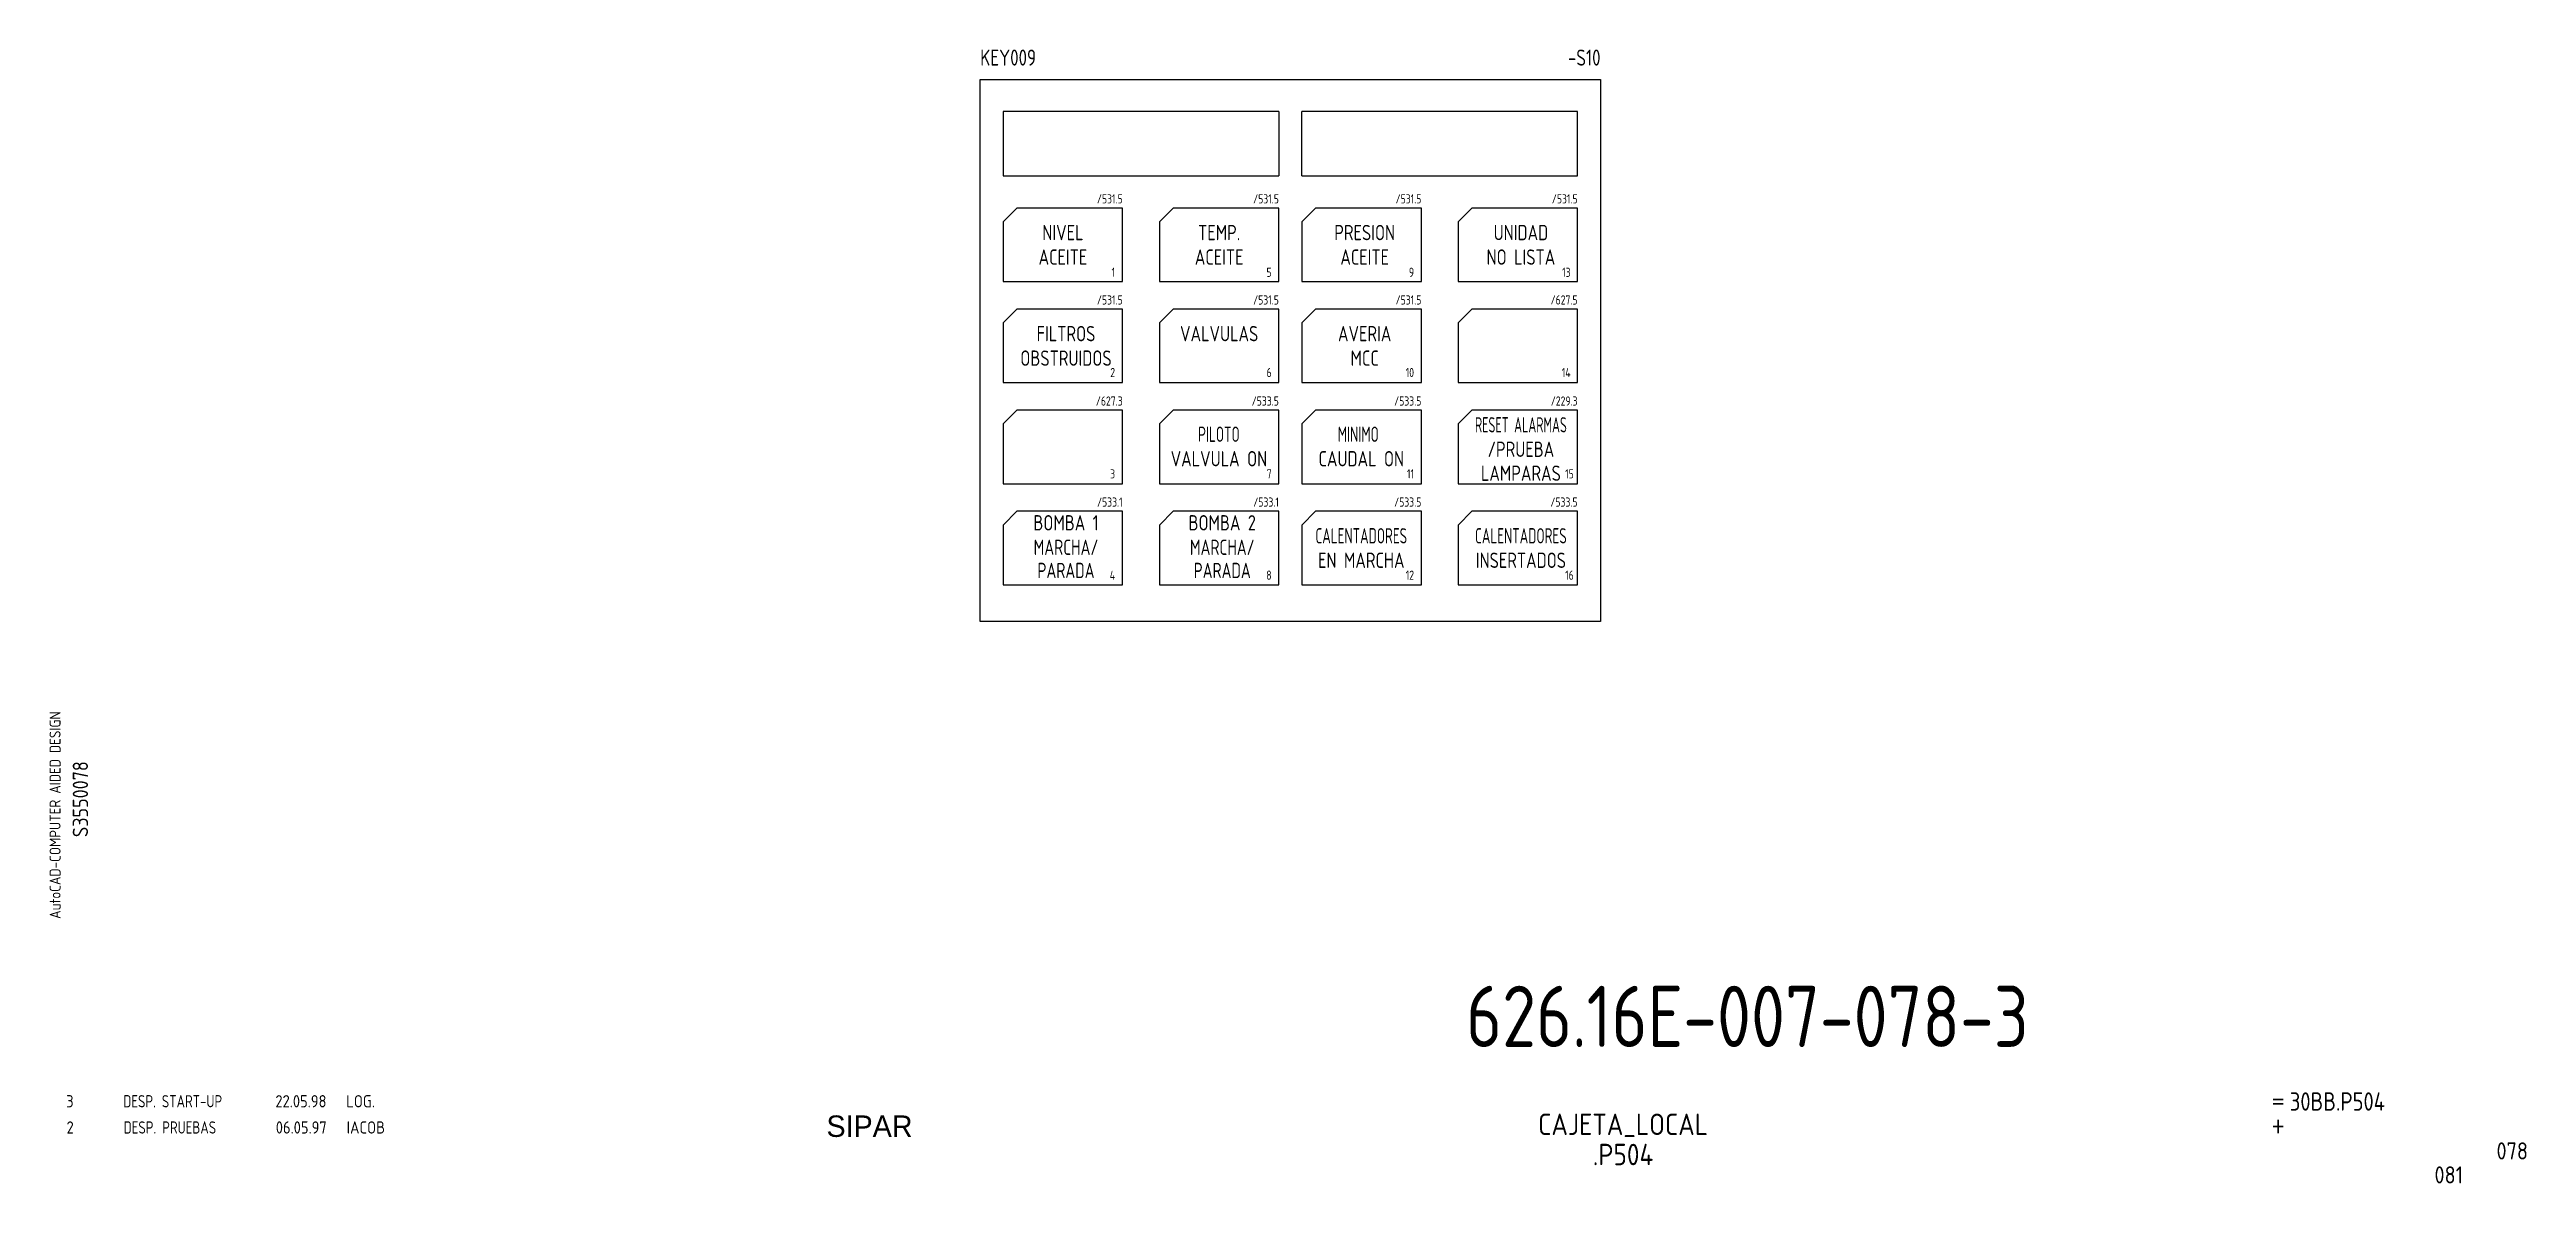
# Model space of a CAD drawing. Extents: x 10 to 414, y 6 to 191.
import ezdxf
from ezdxf.enums import TextEntityAlignment as Align

# ---------------------------------------------------------------- set-up
doc = ezdxf.new("R2010")
doc.units = 0
doc.header["$LTSCALE"] = 5
doc.header["$MEASUREMENT"] = 0
doc.layers.get('0').update_dxf_attribs({"linetype": 'CONTINUOUS'})
doc.layers.add('CART', color=7, linetype='CONTINUOUS')
doc.styles.add('DIN', font='DIN.shx', dxfattribs={"width": 0.85})
doc.styles.add('N', font='ROMANS', dxfattribs={"width": 0.85, "height": 3})
doc.styles.add('X', font='UNIV.SHX', dxfattribs={"height": 3.5})

# ---------------------------------------------------------------- blocks, each defined once
blk = doc.blocks.new('REV2')
at = {"color": 3, "style": 'DIN'}
for s, width, p in [('2', 0.9, (12.45, 13.79)), ('DESP. PRUEBAS', 0.8, (21.76, 13.79)), ('06.05.97', 0.9, (46.59, 13.79)), ('IACOB', 0.9, (58.16, 13.79))]:
    blk.add_text(s, height=2, dxfattribs=dict(at, width=width)).set_placement(p)
blk = doc.blocks.new('DESP')
at = {"color": 3, "style": 'DIN'}
for s, width, p in [('3', 0.9, (7.45, 13.02)), ('DESP. START-UP', 0.8, (16.76, 13.02)), ('22.05.98', 0.9, (41.59, 13.02)), ('LOG.', 0.9, (53.16, 13.02))]:
    blk.add_text(s, height=2, dxfattribs=dict(at, width=width)).set_placement(p)

msp = doc.modelspace()

# ---------------------------------------------------------------- linework, layer by layer
at = {"color": 3}
for p, q in [((161.57, 97.38), (161.57, 185.88)), ((161.57, 185.88), (262.82, 185.88)), ((262.82, 185.88), (262.82, 97.38)), ((262.82, 97.38), (161.57, 97.38))]:
    msp.add_line(p, q, dxfattribs=at)
for p, q in [((210.32, 180.63), (165.32, 180.63)), ((165.32, 180.63), (165.32, 170.13)), ((210.32, 180.63), (210.32, 170.13)), ((259.07, 180.63), (214.07, 180.63)), ((214.07, 170.13), (214.07, 180.63)), ((259.07, 170.13), (259.07, 180.63)), ((165.32, 170.13), (210.32, 170.13)), ((214.07, 170.13), (259.07, 170.13)), ((167.57, 164.88), (165.32, 162.63)), ((165.32, 162.63), (165.32, 152.88)), ((184.82, 164.88), (167.57, 164.88)), ((184.82, 152.88), (184.82, 164.88)), ((193.07, 164.88), (190.82, 162.63)), ((190.82, 162.63), (190.82, 152.88)), ((210.32, 164.88), (193.07, 164.88)), ((210.32, 152.88), (210.32, 164.88)), ((216.32, 164.88), (214.07, 162.63)), ((214.07, 162.63), (214.07, 152.88)), ((233.57, 164.88), (216.32, 164.88)), ((233.57, 152.88), (233.57, 164.88)), ((241.82, 164.88), (239.57, 162.63)), ((239.57, 162.63), (239.57, 152.88)), ((259.07, 164.88), (241.82, 164.88)), ((259.07, 152.88), (259.07, 164.88)), ((165.32, 152.88), (184.82, 152.88)), ((190.82, 152.88), (210.32, 152.88)), ((214.07, 152.88), (233.57, 152.88)), ((239.57, 152.88), (259.07, 152.88)), ((167.57, 148.38), (165.32, 146.13)), ((165.32, 146.13), (165.32, 136.38)), ((184.82, 148.38), (167.57, 148.38)), ((184.82, 136.38), (184.82, 148.38)), ((193.07, 148.38), (190.82, 146.13)), ((190.82, 146.13), (190.82, 136.38)), ((210.32, 148.38), (193.07, 148.38)), ((210.32, 136.38), (210.32, 148.38)), ((216.32, 148.38), (214.07, 146.13)), ((214.07, 146.13), (214.07, 136.38)), ((233.57, 148.38), (216.32, 148.38)), ((233.57, 136.38), (233.57, 148.38)), ((241.82, 148.38), (239.57, 146.13)), ((239.57, 146.13), (239.57, 136.38)), ((259.07, 148.38), (241.82, 148.38)), ((259.07, 136.38), (259.07, 148.38)), ((165.32, 136.38), (184.82, 136.38)), ((190.82, 136.38), (210.32, 136.38)), ((214.07, 136.38), (233.57, 136.38)), ((239.57, 136.38), (259.07, 136.38)), ((167.57, 131.88), (165.32, 129.63)), ((165.32, 129.63), (165.32, 119.88)), ((184.82, 131.88), (167.57, 131.88)), ((184.82, 119.88), (184.82, 131.88)), ((193.07, 131.88), (190.82, 129.63)), ((190.82, 129.63), (190.82, 119.88)), ((190.82, 129.63), (190.82, 119.88)), ((210.32, 131.88), (193.07, 131.88)), ((210.32, 119.88), (210.32, 131.88)), ((216.32, 131.88), (214.07, 129.63)), ((214.07, 129.63), (214.07, 119.88)), ((233.57, 131.88), (216.32, 131.88)), ((233.57, 119.88), (233.57, 131.88)), ((241.82, 131.88), (239.57, 129.63)), ((239.57, 129.63), (239.57, 119.88)), ((259.07, 131.88), (241.82, 131.88)), ((259.07, 119.88), (259.07, 131.88)), ((165.32, 119.88), (184.82, 119.88)), ((190.82, 119.88), (210.32, 119.88)), ((214.07, 119.88), (233.57, 119.88)), ((239.57, 119.88), (259.07, 119.88)), ((167.57, 115.38), (165.32, 113.13)), ((184.82, 115.38), (167.57, 115.38)), ((184.82, 103.38), (184.82, 115.38)), ((193.07, 115.38), (190.82, 113.13)), ((210.32, 115.38), (193.07, 115.38)), ((210.32, 103.38), (210.32, 115.38)), ((216.32, 115.38), (214.07, 113.13)), ((233.57, 115.38), (216.32, 115.38)), ((233.57, 103.38), (233.57, 115.38)), ((241.82, 115.38), (239.57, 113.13)), ((259.07, 115.38), (241.82, 115.38)), ((259.07, 103.38), (259.07, 115.38)), ((165.32, 113.13), (165.32, 103.38)), ((190.82, 113.13), (190.82, 103.38)), ((214.07, 113.13), (214.07, 103.38)), ((239.57, 113.13), (239.57, 103.38)), ((165.32, 103.38), (184.82, 103.38)), ((190.82, 103.38), (210.32, 103.38)), ((214.07, 103.38), (233.57, 103.38)), ((239.57, 103.38), (259.07, 103.38))]:
    msp.add_line(p, q)

# ---------------------------------------------------------------- block references
at = {"linetype": 'Continuous'}
for name, p in [('DESP', (4.94, 5.05)), ('REV2', (0, 0))]:
    msp.add_blockref(name, p, dxfattribs=at)

# ---------------------------------------------------------------- texts
at = {"color": 3, "style": 'DIN', "width": 0.8}
msp.add_text('KEY009', height=2.625, dxfattribs=at).set_placement((161.57, 188.13))
msp.add_text('-S10', height=2.625, dxfattribs=at).set_placement((262.82, 188.13), align=Align.RIGHT)
at = {"style": 'DIN', "width": 0.8}
for s, p in [('/531.5', (184.82, 165.63)), ('/531.5', (210.32, 165.63)), ('/531.5', (233.57, 165.63)), ('/531.5', (259.07, 165.63)), ('/531.5', (184.82, 149.13)), ('/531.5', (210.32, 149.13)), ('/531.5', (233.57, 149.13)), ('/627.5', (259.07, 149.13)), ('/627.3', (184.82, 132.63)), ('/533.5', (210.32, 132.63)), ('/533.5', (233.57, 132.63)), ('/229.3', (259.07, 132.63)), ('/533.1', (184.82, 116.13)), ('/533.1', (210.32, 116.13)), ('/533.5', (233.57, 116.13)), ('/533.5', (259.07, 116.13))]:
    msp.add_text(s, height=1.5, dxfattribs=at).set_placement(p, align=Align.RIGHT)
at = {"style": 'DIN'}
for s, width, p in [('NIVEL', 0.8, (175.07, 159.63)), ('TEMP.', 0.8, (200.57, 159.63)), ('PRESION', 0.8, (224.32, 159.63)), ('UNIDAD', 0.8, (249.82, 159.63)), ('ACEITE', 0.8, (175.07, 155.63)), ('ACEITE', 0.8, (200.57, 155.63)), ('ACEITE', 0.8, (224.32, 155.63)), ('NO LISTA', 0.8, (249.82, 155.63)), ('FILTROS', 0.8, (175.57, 143.13)), ('VALVULAS', 0.8, (200.57, 143.13)), ('AVERIA', 0.8, (224.32, 143.13)), ('OBSTRUIDOS', 0.8, (175.57, 139.13)), ('MCC', 0.8, (224.32, 139.13)), ('RESET ALARMAS', 0.6, (249.82, 128.25)), ('PILOTO', 0.65, (200.53, 126.71)), ('MINIMO ', 0.65, (223.77, 126.71)), ('/PRUEBA', 0.8, (249.82, 124.25)), ('VALVULA ON', 0.8, (200.53, 122.71)), ('CAUDAL ON', 0.8, (223.77, 122.71)), ('LAMPARAS', 0.8, (249.82, 120.35)), ('BOMBA 1', 0.8, (175.57, 112.25)), ('BOMBA 2', 0.8, (201.07, 112.25)), ('MARCHA/', 0.75, (175.57, 108.25)), ('MARCHA/', 0.75, (201.07, 108.25)), ('CALENTADORES', 0.65, (223.77, 110.13)), ('CALENTADORES', 0.65, (249.82, 110.13)), ('PARADA', 0.75, (175.57, 104.47)), ('PARADA', 0.75, (201.07, 104.47)), ('EN MARCHA', 0.8, (223.77, 106.13)), ('INSERTADOS', 0.8, (249.82, 106.13))]:
    msp.add_text(s, height=2.5, dxfattribs=dict(at, width=width)).set_placement(p, align=Align.CENTER)
at = {"color": 1, "style": 'DIN', "width": 0.8}
for s, p in [('1', (183.58, 153.64)), ('5', (209.13, 153.64)), ('9', (232.38, 153.64)), ('13', (257.93, 153.64)), ('2', (183.58, 137.28)), ('6', (209.13, 137.28)), ('10', (232.38, 137.28)), ('14', (257.93, 137.28)), ('3', (183.58, 120.74)), ('7', (209.13, 120.74)), ('11', (232.38, 120.74)), ('15', (258.45, 120.74)), ('4', (183.58, 104.2)), ('8', (209.13, 104.2)), ('12', (232.38, 104.2)), ('16', (258.45, 104.2))]:
    msp.add_text(s, height=1.5, dxfattribs=at).set_placement(p, align=Align.RIGHT)
at = {"color": 2, "insert": (240.88, 37.92), "char_height": 10, "width": 111.0411, "attachment_point": 1, "style": 'DIN'}
msp.add_mtext('626.16E-007-078-3', dxfattribs=at)
at = {"layer": 'CART', "color": 1, "style": 'DIN', "width": 0.9}
msp.add_text('AutoCAD-COMPUTER AIDED DESIGN', height=1.8, rotation=90, dxfattribs=at).set_placement((11.47, 48.84))
at = {"layer": 'CART', "color": 3, "style": 'N', "width": 0.85}
for s, p in [('=', (372.24, 17.91)), ('+', (372.24, 13.87))]:
    msp.add_text(s, height=2.5, dxfattribs=at).set_placement(p)
at = {"layer": 'CART', "color": 3, "style": 'DIN', "width": 0.9, "flags": 1}
msp.add_attdef('S3550078', text='', height=2.5, rotation=90, dxfattribs=at).set_placement((15.95, 68.38), align=Align.CENTER)
at = {"layer": 'CART', "color": 3, "style": 'DIN', "width": 0.85}
msp.add_attdef('30BB.P504', text='', height=3, dxfattribs=at).set_placement((375.33, 16.63), align=Align.BOTTOM_LEFT)
at = {"layer": 'CART', "color": 6, "style": 'X', "flags": 1}
msp.add_attdef('SIPAR', text='', height=3.5, dxfattribs=at).set_placement((143.5, 15), align=Align.MIDDLE)
at = {"layer": 'CART', "color": 2, "style": 'DIN', "width": 0.9, "flags": 1}
for tag, p in [('CAJETA_LOCAL', (266.5, 15.14)), ('.P504', (266.5, 10.38))]:
    msp.add_attdef(tag, text='', height=3.5, dxfattribs=at).set_placement(p, align=Align.MIDDLE)
msp.add_attdef('078', text='', height=2.8, dxfattribs=at).set_placement((414.2, 9.56), align=Align.RIGHT)
at = {"layer": 'CART', "color": 7, "style": 'DIN', "width": 0.9, "flags": 1}
msp.add_attdef('081', (398.93, 5.65), '', height=2.8, dxfattribs=at)

doc.saveas('drawing.dxf')
